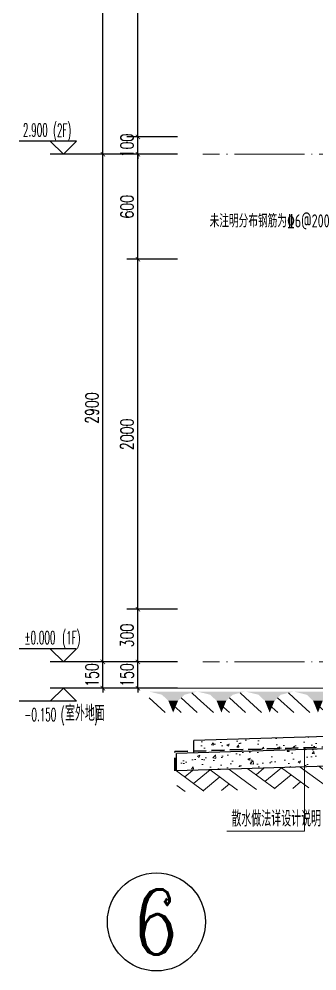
# Model space of a CAD drawing. Extents: x -1307975 to -76406, y -96289 to 379359.
# Drawn here: x -588148 to -586448, y 256414 to 261854 of the extents above; entities that cross this region are included whole.
import ezdxf
from ezdxf.enums import TextEntityAlignment as Align

# ---------------------------------------------------------------- set-up
doc = ezdxf.new("R2010")
doc.units = 0
doc.header["$LTSCALE"] = 1000
doc.linetypes.add('DASH', pattern=[0.35, 0.25, -0.1])
doc.linetypes.add('DOTE', pattern=[2.42, 2, -0.2, 0.02, -0.2])
doc.layers.get('0').update_dxf_attribs({"linetype": 'CONTINUOUS'})
doc.layers.get('DEFPOINTS').update_dxf_attribs({"linetype": 'CONTINUOUS'})
for name, color, linetype in [('AXIS', 3, 'CONTINUOUS'), ('COLUMN', 4, 'CONTINUOUS'), ('DIM_ELEV', 3, 'CONTINUOUS'), ('PUB_DIM', 3, 'CONTINUOUS'), ('PUB_TEXT', 2, 'CONTINUOUS'), ('REIN', 6, 'CONTINUOUS'), ('S-引出线', 40, 'CONTINUOUS'), ('TEXT', 2, 'CONTINUOUS')]:
    doc.layers.add(name, color=color, linetype=linetype)
for name, color, linetype, lineweight in [('AXIS_TEXT', 7, 'CONTINUOUS', 20), ('DOTE', 19, 'DOTE', 9), ('平面-排水沟', 86, 'CONTINUOUS', 15), ('立面-中轮廓线', 30, 'CONTINUOUS', 35), ('粉刷', 251, 'CONTINUOUS', 9)]:
    doc.layers.add(name, color=color, linetype=linetype, lineweight=lineweight)
doc.styles.add('_TCH_AXIS', font='COMPLEX', dxfattribs={"bigfont": 'GBCBIG'})
doc.styles.add('_TCH_DIM', font='SIMPLEX.shx', dxfattribs={"width": 0.7, "bigfont": 'GBCBIG.shx'})
doc.styles.add('_TCH_DIM_T3', font='SIMPLEX', dxfattribs={"width": 0.705882, "bigfont": 'GBCBIG'})
doc.styles.add('DIM_FONT_T3', font='SIMPLEX', dxfattribs={"width": 0.705882, "bigfont": 'GBCBIG'})
doc.styles.add('TSSD_REIN', font='tssdeng.shx', dxfattribs={"width": 0.7, "height": 300, "bigfont": 'tssdchn.shx'})
doc.dimstyles.new('_TCH_ARCH&&25', dxfattribs={"dimtxt": 74.375, "dimasz": 25, "dimexe": 62.5, "dimexo": 75, "dimgap": 25, "dimtad": 1, "dimdec": 0, "dimzin": 0, "dimdsep": 46, "dimtxsty": '_TCH_DIM_T3', "dimblk": 'ARCHTICK', "dimcen": 0.09, "dimclrt": 7, "dimazin": 0, "dimtfac": 1, "dimtdec": 0, "dimtix": 1, "dimtmove": 2, "dimatfit": 3, "dimldrblk": 'ARCHTICK', "dimfxl": 1, "dimtolj": 1, "dimtzin": 0, "dimarcsym": 0})
pattern_1 = [(50, (28072.99, 249033.25), (143.452037, -12.550427), [15, -165]), (355, (28072.99, 249033.25), (-27.750267, 150.438427), [12, -132]), (100.4514, (28084.94, 249032.2), (115.701876, 137.88791), [12.74804, -140.22842]), (46.1842, (28072.99, 249073.25), (213.44821, -33.1038), [22.5, -247.5]), (96.6356, (28090.77, 249070.5), (186.93254, 194.82357), [19.12206, -210.3426]), (351.1842, (28072.99, 249073.25), (186.93239, 194.82372), [18, -198]), (21, (28092.99, 249063.25), (119.38141, -80.52378), [15, -165]), (326, (28092.99, 249063.25), (48.663066, 145.03001), [12, -132]), (71.4514, (28102.93, 249056.54), (168.044526, 64.5061), [12.74804, -140.22842]), (37.5, (28072.986, 249033.25), (2.431971, 66.578771), [0, -130.4, 0, -134, 0, -132.5]), (7.5, (28072.986, 249033.25), (52.613907, 78.882342), [0, -76.4, 0, -127.4, 0, -50.5]), (327.5, (28028.386, 249033.25), (106.764487, -4.510974), [0, -50, 0, -156, 0, -207]), (317.5, (28008.39, 249033.25), (116.637234, 20.020996), [0, -65, 0, -103.6, 0, -147])]

# ---------------------------------------------------------------- blocks, each defined once
blk = doc.blocks.new('$LINEPAT$素土夯实')
at = {"color": 0}
for p, q in [((0, -210), (210, 0)), ((120, -300), (420, 0)), ((420, 0), (608, -188)), ((495, -300), (795, 0)), ((615, 0), (705, -90)), ((315, -105), (502, -293)), ((210, -210), (300, -300)), ((705, -300), (795, -210))]:
    blk.add_line(p, q, dxfattribs=at)
blk = doc.blocks.new('$LinePat$自然土壤')
at = {"color": 0}
for p, q in [((0, -90), (71, -19)), ((0, -300), (211, -89)), ((420, -300), (630, -90)), ((210, -300), (286, -224))]:
    blk.add_line(p, q, dxfattribs=at)
for points in [[(0, 0), (630, 0), (168, -45), (462, -45)], [(168, -45), (462, -45), (252, -132), (378, -132)], [(252, -132), (378, -132), (315, -300)]]:
    blk.add_solid(points, dxfattribs=at)
blk = doc.blocks.new('sanshui')
at = {"layer": '粉刷'}
h = blk.add_hatch(dxfattribs=at)
h.set_pattern_fill('混凝土', color=256, scale=20)
h.set_pattern_definition(pattern_1)
edge = h.paths.add_edge_path()
edge.add_line((346317.8, 427329.6), (346257.8, 427329.6))
edge.add_line((346257.8, 427329.6), (346257.8, 427160.3))
edge.add_arc((346157.8, 427160.3), 100, 271.7184, 360, ccw=False)
edge.add_line((346160.8, 427060.3), (345137.8, 427029.6))
edge.add_line((345137.8, 427029.6), (345137.8, 426969.6))
edge.add_line((345137.8, 426969.6), (346317.8, 427005))
edge.add_line((346317.8, 427005), (346317.8, 427329.6))
h = blk.add_hatch(dxfattribs=at)
h.set_pattern_fill('混凝土', color=256, scale=20)
h.set_pattern_definition(pattern_1)
h.paths.add_polyline_path([(346337.8, 426895.6), (346337.8, 426995.6), (345037.8, 426956.6), (345037.8, 426856.6)])
at = {"layer": 'COLUMN'}
for p, q in [((346257.8, 427329.6), (346317.8, 427329.6)), ((346257.8, 427160.3), (346257.8, 427329.6)), ((346317.8, 426995), (346317.8, 427329.6)), ((346160.8, 427060.3), (345137.8, 427029.6)), ((345137.8, 426959.6), (345137.8, 427029.6)), ((346338.1, 426995.6), (345037.8, 426956.6)), ((345037.8, 426856.6), (345037.8, 426956.6)), ((346338.1, 426895.6), (345037.8, 426856.6))]:
    blk.add_line(p, q, dxfattribs=at)
blk.add_arc((346157.8, 427160.3), 100, 271.7184, 0, dxfattribs=at)
at = {"layer": '立面-中轮廓线', "linetype": 'DASH', "ltscale": 0.3}
blk.add_lwpolyline([(345027.8, 426856.6), (345027.8, 426966.3), (346317.8, 427005)], dxfattribs=at)
at = {"layer": '粉刷'}
blk.add_line((344881.5, 427329.6), (346257.8, 427329.6), dxfattribs=at)
at = {"layer": '粉刷', "yscale": 0.4, "zscale": 0.4}
for name, p, xscale, rotation in [('$LinePat$自然土壤', (345156.8, 427309.6), -0.4369306507241237, 359.9999999999903), ('$LinePat$自然土壤', (345432, 427309.6), -0.4369306507241237, 359.9999999999903), ('$LinePat$自然土壤', (345707.3, 427309.6), -0.4369306507241237, 359.9999999999903), ('$LinePat$自然土壤', (345982.6, 427309.6), -0.4369306507241237, 359.9999999999903), ('$LinePat$自然土壤', (346257.8, 427309.6), -0.4369306507241237, 359.9999999999903), ('$LINEPAT$素土夯实', (345444.5, 426868.8), -0.5117605352322558, 1.718358001643932), ('$LINEPAT$素土夯实', (345851.2, 426881), -0.5117605352322558, 1.718358001643932), ('$LINEPAT$素土夯实', (346257.8, 426893.2), -0.5117605352322558, 1.718358001643932)]:
    blk.add_blockref(name, p, dxfattribs=dict(at, xscale=xscale, rotation=rotation))
blk = doc.blocks.new('_ArchTick')
at = {"color": 0, "linetype": 'ByBlock', "const_width": 0.15}
blk.add_lwpolyline([(-0.5, -0.5), (0.5, 0.5)], dxfattribs=at)
blk = doc.blocks.new('*D3060')
at = {"layer": 'DEFPOINTS', "color": 0, "transparency": 16777216}
for p in [(-587469.5, 258180.7), (-587169.5, 258180.7), (-587169.5, 258030.3)]:
    blk.add_point(p, dxfattribs=at)
at = {"layer": 'PUB_DIM', "color": 0, "lineweight": -2, "transparency": 16777216}
for p, q in [((-587244.5, 258180.7), (-587532, 258180.7)), ((-587469.5, 258180.7), (-587469.5, 258205.7)), ((-587469.5, 258030.3), (-587469.5, 258180.7)), ((-587244.5, 258030.3), (-587532, 258030.3)), ((-587469.5, 258030.3), (-587469.5, 258005.3))]:
    blk.add_line(p, q, dxfattribs=at)
at = {"layer": 'PUB_DIM', "color": 0, "lineweight": -2, "transparency": 16777216, "xscale": 25, "yscale": 25, "zscale": 25}
for p, rotation in [((-587469.5, 258180.7), 270), ((-587469.5, 258030.3), 90)]:
    blk.add_blockref('_ArchTick', p, dxfattribs=dict(at, rotation=rotation))
at = {"layer": 'PUB_DIM', "color": 7, "transparency": 16777216, "insert": (-587531.7, 258105.5), "char_height": 74.38, "attachment_point": 5, "rotation": 90, "style": '_TCH_DIM_T3'}
blk.add_mtext('\\A1;150', dxfattribs=at)
blk = doc.blocks.new('*D3061')
at = {"layer": 'DEFPOINTS', "color": 0, "transparency": 16777216}
for p in [(-587469.5, 258480.7), (-587169.5, 258480.7), (-587169.5, 258180.7)]:
    blk.add_point(p, dxfattribs=at)
at = {"layer": 'PUB_DIM', "color": 0, "lineweight": -2, "transparency": 16777216}
for p, q in [((-587244.5, 258480.7), (-587532, 258480.7)), ((-587469.5, 258180.7), (-587469.5, 258480.7)), ((-587244.5, 258180.7), (-587532, 258180.7))]:
    blk.add_line(p, q, dxfattribs=at)
at = {"layer": 'PUB_DIM', "color": 0, "lineweight": -2, "transparency": 16777216, "xscale": 25, "yscale": 25, "zscale": 25}
for p, rotation in [((-587469.5, 258480.7), 90), ((-587469.5, 258180.7), 270)]:
    blk.add_blockref('_ArchTick', p, dxfattribs=dict(at, rotation=rotation))
at = {"layer": 'PUB_DIM', "color": 7, "transparency": 16777216, "insert": (-587531.7, 258330.7), "char_height": 74.38, "attachment_point": 5, "rotation": 90, "style": '_TCH_DIM_T3'}
blk.add_mtext('\\A1;300', dxfattribs=at)
blk = doc.blocks.new('*D3062')
at = {"layer": 'DEFPOINTS', "color": 0, "transparency": 16777216}
for p in [(-587469.5, 260480.7), (-587169.5, 260480.7), (-587169.5, 258480.7)]:
    blk.add_point(p, dxfattribs=at)
at = {"layer": 'PUB_DIM', "color": 0, "lineweight": -2, "transparency": 16777216}
for p, q in [((-587244.5, 260480.7), (-587532, 260480.7)), ((-587469.5, 258480.7), (-587469.5, 260480.7)), ((-587244.5, 258480.7), (-587532, 258480.7))]:
    blk.add_line(p, q, dxfattribs=at)
at = {"layer": 'PUB_DIM', "color": 0, "lineweight": -2, "transparency": 16777216, "xscale": 25, "yscale": 25, "zscale": 25}
for p, rotation in [((-587469.5, 260480.7), 90), ((-587469.5, 258480.7), 270)]:
    blk.add_blockref('_ArchTick', p, dxfattribs=dict(at, rotation=rotation))
at = {"layer": 'PUB_DIM', "color": 7, "transparency": 16777216, "insert": (-587531.7, 259480.7), "char_height": 74.38, "attachment_point": 5, "rotation": 90, "style": '_TCH_DIM_T3'}
blk.add_mtext('\\A1;2000', dxfattribs=at)
blk = doc.blocks.new('*D3063')
at = {"layer": 'DEFPOINTS', "color": 0, "transparency": 16777216}
for p in [(-587469.5, 261080.7), (-587169.5, 261080.7), (-587169.5, 260480.7)]:
    blk.add_point(p, dxfattribs=at)
at = {"layer": 'PUB_DIM', "color": 0, "lineweight": -2, "transparency": 16777216}
for p, q in [((-587244.5, 261080.7), (-587532, 261080.7)), ((-587469.5, 260480.7), (-587469.5, 261080.7)), ((-587244.5, 260480.7), (-587532, 260480.7))]:
    blk.add_line(p, q, dxfattribs=at)
at = {"layer": 'PUB_DIM', "color": 0, "lineweight": -2, "transparency": 16777216, "xscale": 25, "yscale": 25, "zscale": 25}
for p, rotation in [((-587469.5, 261080.7), 90), ((-587469.5, 260480.7), 270)]:
    blk.add_blockref('_ArchTick', p, dxfattribs=dict(at, rotation=rotation))
at = {"layer": 'PUB_DIM', "color": 7, "transparency": 16777216, "insert": (-587531.7, 260780.7), "char_height": 74.38, "attachment_point": 5, "rotation": 90, "style": '_TCH_DIM_T3'}
blk.add_mtext('\\A1;600', dxfattribs=at)
blk = doc.blocks.new('*D3064')
at = {"layer": 'DEFPOINTS', "color": 0, "transparency": 16777216}
for p in [(-587469.5, 261180.7), (-587169.5, 261180.7), (-587169.5, 261080.7)]:
    blk.add_point(p, dxfattribs=at)
at = {"layer": 'PUB_DIM', "color": 0, "lineweight": -2, "transparency": 16777216}
for p, q in [((-587244.5, 261180.7), (-587532, 261180.7)), ((-587469.5, 261180.7), (-587469.5, 261205.7)), ((-587469.5, 261080.7), (-587469.5, 261180.7)), ((-587244.5, 261080.7), (-587532, 261080.7)), ((-587469.5, 261080.7), (-587469.5, 261055.7))]:
    blk.add_line(p, q, dxfattribs=at)
at = {"layer": 'PUB_DIM', "color": 0, "lineweight": -2, "transparency": 16777216, "xscale": 25, "yscale": 25, "zscale": 25}
for p, rotation in [((-587469.5, 261180.7), 270), ((-587469.5, 261080.7), 90)]:
    blk.add_blockref('_ArchTick', p, dxfattribs=dict(at, rotation=rotation))
at = {"layer": 'PUB_DIM', "color": 7, "transparency": 16777216, "insert": (-587531.7, 261130.7), "char_height": 74.38, "attachment_point": 5, "rotation": 90, "style": '_TCH_DIM_T3'}
blk.add_mtext('\\A1;100', dxfattribs=at)
blk = doc.blocks.new('*D3065')
at = {"layer": 'DEFPOINTS', "color": 0, "transparency": 16777216}
for p in [(-587469.5, 263380.7), (-587169.5, 263380.7), (-587169.5, 261180.7)]:
    blk.add_point(p, dxfattribs=at)
at = {"layer": 'PUB_DIM', "color": 0, "lineweight": -2, "transparency": 16777216}
for p, q in [((-587244.5, 263380.7), (-587532, 263380.7)), ((-587469.5, 261180.7), (-587469.5, 263380.7)), ((-587244.5, 261180.7), (-587532, 261180.7))]:
    blk.add_line(p, q, dxfattribs=at)
at = {"layer": 'PUB_DIM', "color": 0, "lineweight": -2, "transparency": 16777216, "xscale": 25, "yscale": 25, "zscale": 25}
for p, rotation in [((-587469.5, 263380.7), 90), ((-587469.5, 261180.7), 270)]:
    blk.add_blockref('_ArchTick', p, dxfattribs=dict(at, rotation=rotation))
at = {"layer": 'PUB_DIM', "color": 7, "transparency": 16777216, "insert": (-587531.7, 262280.7), "char_height": 74.38, "attachment_point": 5, "rotation": 90, "style": '_TCH_DIM_T3'}
blk.add_mtext('\\A1;2200', dxfattribs=at)
blk = doc.blocks.new('*D3080')
at = {"layer": 'DEFPOINTS', "color": 0, "transparency": 16777216}
for p in [(-587669.5, 258180.7), (-587169.5, 258180.7), (-587169.5, 258030.3)]:
    blk.add_point(p, dxfattribs=at)
at = {"layer": 'PUB_DIM', "color": 0, "lineweight": -2, "transparency": 16777216}
for p, q in [((-587244.5, 258180.7), (-587732, 258180.7)), ((-587669.5, 258180.7), (-587669.5, 258205.7)), ((-587669.5, 258030.3), (-587669.5, 258180.7)), ((-587244.5, 258030.3), (-587732, 258030.3)), ((-587669.5, 258030.3), (-587669.5, 258005.3))]:
    blk.add_line(p, q, dxfattribs=at)
at = {"layer": 'PUB_DIM', "color": 0, "lineweight": -2, "transparency": 16777216, "xscale": 25, "yscale": 25, "zscale": 25}
for p, rotation in [((-587669.5, 258180.7), 270), ((-587669.5, 258030.3), 90)]:
    blk.add_blockref('_ArchTick', p, dxfattribs=dict(at, rotation=rotation))
at = {"layer": 'PUB_DIM', "color": 7, "transparency": 16777216, "insert": (-587731.7, 258105.5), "char_height": 74.38, "attachment_point": 5, "rotation": 90, "style": '_TCH_DIM_T3'}
blk.add_mtext('\\A1;150', dxfattribs=at)
blk = doc.blocks.new('*D3081')
at = {"layer": 'DEFPOINTS', "color": 0, "transparency": 16777216}
for p in [(-587669.5, 261080.7), (-587169.5, 261080.7), (-587169.5, 258180.7)]:
    blk.add_point(p, dxfattribs=at)
at = {"layer": 'PUB_DIM', "color": 0, "lineweight": -2, "transparency": 16777216}
for p, q in [((-587244.5, 261080.7), (-587732, 261080.7)), ((-587669.5, 258180.7), (-587669.5, 261080.7)), ((-587244.5, 258180.7), (-587732, 258180.7))]:
    blk.add_line(p, q, dxfattribs=at)
at = {"layer": 'PUB_DIM', "color": 0, "lineweight": -2, "transparency": 16777216, "xscale": 25, "yscale": 25, "zscale": 25}
for p, rotation in [((-587669.5, 261080.7), 90), ((-587669.5, 258180.7), 270)]:
    blk.add_blockref('_ArchTick', p, dxfattribs=dict(at, rotation=rotation))
at = {"layer": 'PUB_DIM', "color": 7, "transparency": 16777216, "insert": (-587731.7, 259630.7), "char_height": 74.38, "attachment_point": 5, "rotation": 90, "style": '_TCH_DIM_T3'}
blk.add_mtext('\\A1;2900', dxfattribs=at)
blk = doc.blocks.new('*D3082')
at = {"layer": 'DEFPOINTS', "color": 0, "transparency": 16777216}
for p in [(-587669.5, 263980.7), (-587169.5, 263980.7), (-587169.5, 261080.7)]:
    blk.add_point(p, dxfattribs=at)
at = {"layer": 'PUB_DIM', "color": 0, "lineweight": -2, "transparency": 16777216}
for p, q in [((-587244.5, 263980.7), (-587732, 263980.7)), ((-587669.5, 261080.7), (-587669.5, 263980.7)), ((-587244.5, 261080.7), (-587732, 261080.7))]:
    blk.add_line(p, q, dxfattribs=at)
at = {"layer": 'PUB_DIM', "color": 0, "lineweight": -2, "transparency": 16777216, "xscale": 25, "yscale": 25, "zscale": 25}
for p, rotation in [((-587669.5, 263980.7), 90), ((-587669.5, 261080.7), 270)]:
    blk.add_blockref('_ArchTick', p, dxfattribs=dict(at, rotation=rotation))
at = {"layer": 'PUB_DIM', "color": 7, "transparency": 16777216, "insert": (-587731.7, 262530.7), "char_height": 74.38, "attachment_point": 5, "rotation": 90, "style": '_TCH_DIM_T3'}
blk.add_mtext('\\A1;2900', dxfattribs=at)
blk = doc.blocks.new('20210809.02280266')
at = {"layer": 'REIN', "const_width": 9}
for points in [[(88138.6, 67177.9), (88138.6, 67244.8), (88341, 67244.8), (88341, 66580.9), (88134.2, 66580.9), (88134.2, 66645.6)], [(89117.8, 66808.4), (89117.8, 67063.1), (88282.7, 67063.1), (88282.7, 66980.3), (89093.5, 66980.3), (89093.5, 67044.5)]]:
    blk.add_lwpolyline(points, dxfattribs=at)
at = {"layer": 'REIN', "const_width": 8}
for points in [[(88148.2, 67228.9, 1), (88156.2, 67228.9, 1)], [(88323.7, 67228.9, 1), (88331.7, 67228.9, 1)], [(88294.3, 67048.5, 1), (88302.3, 67048.5, 1)], [(88323.7, 67048.5, 1), (88331.7, 67048.5, 1)], [(88496.9, 67048.5, 1), (88504.9, 67048.5, 1)], [(88678, 67048.5, 1), (88686, 67048.5, 1)], [(88859.3, 67048.5, 1), (88867.3, 67048.5, 1)], [(88294.3, 66993.5, 1), (88302.3, 66993.5, 1)], [(88323.7, 66993.5, 1), (88331.7, 66993.5, 1)], [(88496.9, 66993.5, 1), (88504.9, 66993.5, 1)], [(88678, 66993.5, 1), (88686, 66993.5, 1)], [(88859.3, 66993.5, 1), (88867.3, 66993.5, 1)], [(88142.7, 66592.8, 1), (88150.7, 66592.8, 1)], [(88323.7, 66592.8, 1), (88331.7, 66592.8, 1)]]:
    blk.add_lwpolyline(points, format="xyb", close=True, dxfattribs=at)
at = {"layer": 'S-引出线'}
blk.add_line((88341, 66768.4), (88638.9, 66768.4), dxfattribs=at)
blk.add_lwpolyline([(88630.8, 66980.3), (88630.8, 66873.3), (88886.8, 66873.3)], dxfattribs=at)
at = {"layer": 'TEXT', "style": 'TSSD_REIN', "width": 0.7}
for s, p in [('%%1328@150', (88639, 66874.3)), ('\x848@200', (88379.6, 66780.1)), ('未注明分布钢筋为%%1326@200', (87152, 66744.8))]:
    blk.add_text(s, height=75, rotation=0, dxfattribs=at).set_placement(p)

msp = doc.modelspace()

# ---------------------------------------------------------------- linework, layer by layer
at = {"layer": 'AXIS', "color": 6}
msp.add_circle((-587363.92, 256694.15), 280, dxfattribs=at)
at = {"layer": 'DIM_ELEV'}
for p, q in [((-587819.5, 261155.72), (-588147.5, 261155.72)), ((-587894.5, 261080.72), (-587969.5, 261155.72)), ((-587894.5, 261080.72), (-587819.5, 261155.72)), ((-587469.5, 261080.72), (-587969.5, 261080.72)), ((-587819.5, 258255.72), (-588147.5, 258255.72)), ((-587894.5, 258180.72), (-587969.5, 258255.72)), ((-587894.5, 258180.72), (-587819.5, 258255.72)), ((-587469.5, 258180.72), (-587969.5, 258180.72)), ((-587894.5, 258030.25), (-587969.5, 257955.25)), ((-587469.5, 258030.25), (-587969.5, 258030.25)), ((-587894.5, 258030.25), (-587819.5, 257955.25)), ((-587819.5, 257955.25), (-588147.5, 257955.25))]:
    msp.add_line(p, q, dxfattribs=at)
at = {"layer": 'DOTE', "color": 1, "linetype": 'DOTE', "ltscale": 0.2}
for p, q in [((-584099.31, 261080.72), (-587099.5, 261080.72)), ((-584099.31, 258180.72), (-587099.5, 258180.72))]:
    msp.add_line(p, q, dxfattribs=at)
at = {"layer": '平面-排水沟'}
for p, q in [((-586518.32, 257681.13), (-586518.32, 257213.29)), ((-586518.32, 257213.29), (-586962.46, 257213.29))]:
    msp.add_line(p, q, dxfattribs=at)
at = {"layer": '平面-排水沟', "const_width": 6.67}
msp.add_lwpolyline([(-586518.32, 257684.46, 1), (-586518.32, 257677.8, 1)], format="xyb", close=True, dxfattribs=at)

# ---------------------------------------------------------------- block references
msp.add_blockref('sanshui', (-932287.43, -169298.91))
at = {"layer": 'REIN'}
msp.add_blockref('20210809.02280266', (-674212.19, 193917.93), dxfattribs=at)

# ---------------------------------------------------------------- texts
at = {"layer": 'AXIS_TEXT', "color": 6, "style": '_TCH_AXIS'}
msp.add_text('6', height=372.76, dxfattribs=at).set_placement((-587488.17, 256507.77), (-587239.67, 256507.77), align=Align.FIT)
at = {"layer": 'PUB_TEXT'}
for s, height, style, width, p in [('(2F)', 74.375, '_TCH_DIM', 0.494118, (-587953.45, 261180.75)), ('2.900', 74.375, '_TCH_DIM', 0.494118, (-588125.6, 261181.97)), ('%%P0.000', 74.375, '_TCH_DIM', 0.494118, (-588116.5, 258281.97)), ('(1F)', 74.375, '_TCH_DIM', 0.494118, (-587901.13, 258280.75)), ('室外地面', 89.362, '_TCH_DIM', 0.7, (-587884.68, 257842.73)), ('-0.150', 74.375, '_TCH_DIM', 0.494118, (-588117.9, 257841.5)), ('(', 74.38, '_TCH_DIM', 0.494118, (-587909.18, 257842.73)), (')', 74.38, '_TCH_DIM', 0.494118, (-587717.87, 257842.73)), ('散水做法详设计说明', 89.362, 'DIM_FONT_T3', 0.705882, (-586936.21, 257239.54))]:
    msp.add_text(s, height=height, dxfattribs=dict(at, style=style, width=width)).set_placement(p)

# ---------------------------------------------------------------- dimensions: what is measured, and where the dimension line sits
at = {"layer": 'PUB_DIM'}
for p1, p2, distance, picture, middle in [((-587169.5, 261080.72), (-587169.5, 263980.72), 500, '*D3082', (-587731.69, 262530.72)), ((-587169.5, 261180.72), (-587169.5, 263380.72), 300, '*D3065', (-587531.69, 262280.72)), ((-587169.5, 261080.72), (-587169.5, 261180.72), 300, '*D3064', (-587531.69, 261130.72)), ((-587169.5, 258180.72), (-587169.5, 261080.72), 500, '*D3081', (-587731.69, 259630.72)), ((-587169.5, 260480.72), (-587169.5, 261080.72), 300, '*D3063', (-587531.69, 260780.72)), ((-587169.5, 258480.71), (-587169.5, 260480.72), 300, '*D3062', (-587531.69, 259480.72)), ((-587169.5, 258180.72), (-587169.5, 258480.71), 300, '*D3061', (-587531.69, 258330.72)), ((-587169.5, 258030.25), (-587169.5, 258180.72), 500, '*D3080', (-587731.69, 258105.49)), ((-587169.5, 258030.25), (-587169.5, 258180.72), 300, '*D3060', (-587531.69, 258105.49))]:
    dim = msp.add_aligned_dim(p1=p1, p2=p2, distance=distance, dimstyle='_TCH_ARCH&&25', dxfattribs=at)
    dim.commit()
    dim.dimension.update_dxf_attribs({"geometry": picture, "text_midpoint": middle})

doc.saveas('drawing.dxf')
